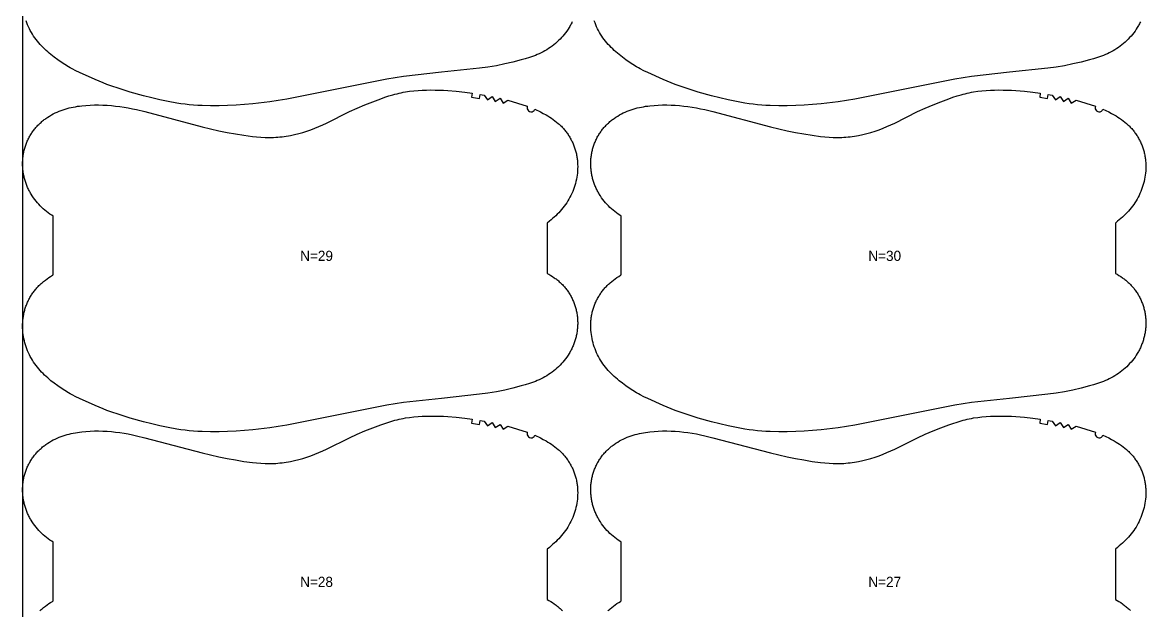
# Model space of a CAD drawing. Header units: inches. Extents: x 0 to 1960, y -78 to 1069.
# Drawn here: x 0 to 557, y 490 to 780 of the extents above; entities that cross this region are included whole.
import ezdxf

# ---------------------------------------------------------------- set-up
doc = ezdxf.new("R2010")
doc.units = ezdxf.units.IN

msp = doc.modelspace()

# ---------------------------------------------------------------- linework, layer by layer
at = {"layer": '1'}
for points in [[(0, -77.8574), (1959.7864, -77.8574), (1959.7864, 1068.9969), (0, 1068.9969), (0, -77.8574)], [(252.4397, 736.8264), (255.2459, 735.524), (256.622, 734.8161), (257.9776, 734.0678), (258.8824, 733.5373), (259.775, 732.986), (260.6533, 732.4129), (261.5151, 731.8167), (262.3585, 731.196), (263.1814, 730.5498), (263.9817, 729.8767), (264.3727, 729.5297), (264.7573, 729.1755), (265.1353, 728.8141), (265.5064, 728.4455), (265.8706, 728.0699), (266.2278, 727.6873), (266.5778, 727.2981), (266.9206, 726.9023), (267.2559, 726.5001), (267.5837, 726.0917), (267.9039, 725.6771), (268.2163, 725.2566), (268.5208, 724.8303), (268.8173, 724.3983), (269.1056, 723.9609), (269.3858, 723.5181), (269.6575, 723.0701), (269.9208, 722.617), (270.1754, 722.1591), (270.4213, 721.6965), (270.6585, 721.2293), (270.8869, 720.7578), (271.1063, 720.2821), (271.3167, 719.8024), (271.518, 719.3188), (271.7102, 718.8316), (271.8932, 718.3408), (272.0668, 717.8468), (272.231, 717.3496), (272.3858, 716.8495), (272.5311, 716.3465), (272.6667, 715.8409), (272.7926, 715.3329), (272.9088, 714.8227), (273.0151, 714.3103), (273.1116, 713.796), (273.1985, 713.2799), (273.2757, 712.7623), (273.3433, 712.2433), (273.4014, 711.7231), (273.4502, 711.2018), (273.4895, 710.6797), (273.5196, 710.1569), (273.5405, 709.6336), (273.555, 708.5861), (273.5335, 707.5387), (273.4766, 706.4927), (273.385, 705.4495), (273.259, 704.4101), (273.0994, 703.3754), (272.9066, 702.3462), (272.6811, 701.3234), (272.4236, 700.308), (272.1346, 699.3008), (271.8145, 698.3026), (271.464, 697.3145), (271.083, 696.3377), (270.6716, 695.3736), (270.23, 694.4233), (269.7581, 693.4882), (269.2559, 692.5697), (268.7235, 691.669), (268.161, 690.7875), (267.5687, 689.9261), (266.9482, 689.0847), (266.3015, 688.2626), (265.6304, 687.4594), (264.9369, 686.6744), (264.2229, 685.9073), (263.4904, 685.1574), (262.7412, 684.4242), (261.9772, 683.7071), (261.1991, 683.0057), (260.4078, 682.3196), (259.6041, 681.6481), (258.555, 680.817), (258.555, 655.9997), (259.377, 655.5533), (260.2806, 655.0228), (261.1656, 654.462), (262.0306, 653.871), (262.4551, 653.5642), (262.8741, 653.25), (263.2873, 652.9283), (263.6945, 652.5992), (264.0956, 652.2627), (264.4904, 651.9188), (264.8786, 651.5676), (265.2601, 651.2091), (265.6347, 650.8432), (266.0023, 650.4702), (266.3626, 650.0902), (266.7156, 649.7034), (267.0611, 649.3098), (267.399, 648.9096), (267.7291, 648.5029), (268.0512, 648.09), (268.3652, 647.6709), (268.6709, 647.2458), (268.9683, 646.8148), (269.2572, 646.3781), (269.5373, 645.9359), (269.8086, 645.4882), (270.0709, 645.0351), (270.3241, 644.577), (270.568, 644.1138), (270.8026, 643.6459), (271.0278, 643.1733), (271.2436, 642.6964), (271.45, 642.2152), (271.647, 641.73), (271.8344, 641.2411), (272.0123, 640.7486), (272.1806, 640.2527), (272.3393, 639.7536), (272.4884, 639.2515), (272.6278, 638.7467), (272.7575, 638.2392), (272.8774, 637.7294), (272.9876, 637.2175), (273.0879, 636.7036), (273.1784, 636.1879), (273.259, 635.6706), (273.3299, 635.1519), (273.391, 634.632), (273.4424, 634.111), (273.4841, 633.5891), (273.5162, 633.0665), (273.5387, 632.5433), (273.5516, 632.0198), (273.555, 631.4961), (273.5489, 630.9723), (273.5333, 630.4488), (273.5083, 629.9255), (273.4739, 629.4027), (273.4301, 628.8807), (273.377, 628.3594), (273.3147, 627.8392), (273.243, 627.3202), (273.1622, 626.8026), (273.072, 626.2865), (272.9727, 625.7722), (272.8641, 625.2598), (272.7464, 624.7494), (272.6195, 624.2414), (272.4834, 623.7357), (272.3382, 623.2327), (272.1838, 622.7325), (272.0203, 622.2352), (271.8478, 621.7411), (271.6661, 621.2503), (271.4754, 620.763), (271.2756, 620.2794), (271.0668, 619.7996), (270.8491, 619.3237), (270.6227, 618.852), (270.3878, 618.3843), (270.1443, 617.9209), (269.8927, 617.4619), (269.6329, 617.0073), (269.3651, 616.5572), (268.8063, 615.6711), (268.2175, 614.8043), (267.5998, 613.9577), (266.9547, 613.1319), (266.2831, 612.3278), (265.586, 611.546), (264.8643, 610.787), (264.1189, 610.0513), (263.3507, 609.3397), (262.5604, 608.6525), (261.7489, 607.9905), (260.9172, 607.3541), (260.0661, 606.7439), (259.1966, 606.1599), (258.3099, 605.6023), (257.4071, 605.0711), (256.4892, 604.5663), (255.5573, 604.0881), (254.6125, 603.6364), (253.6559, 603.2113), (252.6887, 602.8125), (251.7118, 602.4378), (250.7266, 602.0849), (249.7341, 601.7511), (247.7321, 601.1312), (245.7152, 600.5582), (241.6607, 599.5004), (237.5809, 598.5542), (233.4744, 597.7248), (229.3441, 597.0235), (225.1947, 596.4522), (206.4483, 594.4628), (187.7128, 592.3728), (179.4426, 591.0315), (130.1347, 581.239), (125.9989, 580.5729), (121.8509, 579.9833), (113.5311, 578.9936), (109.3584, 578.6223), (105.1788, 578.3365), (100.9947, 578.1313), (96.8071, 578.0076), (92.6174, 577.974), (88.4293, 578.0625), (86.3373, 578.1637), (84.2477, 578.3059), (82.1614, 578.4901), (80.0795, 578.7172), (78.0025, 578.9875), (75.9311, 579.2983), (71.8053, 580.0274), (67.7035, 580.8785), (63.6241, 581.8314), (59.5658, 582.8709), (52.9491, 584.7591), (47.5251, 586.4677), (43.5522, 587.8011), (41.5807, 588.508), (39.6243, 589.2534), (37.6856, 590.0425), (35.7607, 590.8665), (28.115, 594.3038), (26.2277, 595.2114), (24.367, 596.1693), (23.4493, 596.6722), (22.5407, 597.1915), (20.7503, 598.2768), (18.9955, 599.4206), (17.2762, 600.6181), (15.593, 601.866), (13.9509, 603.1669), (13.1472, 603.8384), (12.3559, 604.5246), (11.5778, 605.2259), (10.8138, 605.943), (10.0646, 606.6762), (9.3321, 607.4261), (8.6181, 608.1932), (7.9246, 608.9782), (7.2535, 609.7814), (6.6068, 610.6035), (5.9863, 611.4449), (5.394, 612.3063), (4.8315, 613.1878), (4.2991, 614.0885), (3.7969, 615.007), (3.325, 615.9421), (2.8834, 616.8924), (2.472, 617.8565), (2.091, 618.8333), (1.7405, 619.8214), (1.4204, 620.8196), (1.1314, 621.8268), (0.8739, 622.8422), (0.6484, 623.865), (0.4556, 624.8942), (0.296, 625.929), (0.17, 626.9683), (0.0784, 628.0115), (0.0215, 629.0575), (0, 630.1049), (0.0145, 631.1524), (0.0354, 631.6757), (0.0655, 632.1985), (0.1048, 632.7206), (0.1536, 633.2419), (0.2117, 633.7621), (0.2793, 634.2811), (0.3565, 634.7987), (0.4434, 635.3148), (0.5399, 635.8291), (0.6462, 636.3415), (0.7624, 636.8517), (0.8883, 637.3598), (1.0239, 637.8653), (1.1692, 638.3683), (1.3239, 638.8684), (1.4882, 639.3656), (1.6618, 639.8596), (1.8448, 640.3504), (2.037, 640.8376), (2.2383, 641.3212), (2.4487, 641.8009), (2.6681, 642.2766), (2.8965, 642.7481), (3.1336, 643.2153), (3.3796, 643.6779), (3.6342, 644.1358), (3.8975, 644.5889), (4.1692, 645.0369), (4.4493, 645.4797), (4.7377, 645.9171), (5.0342, 646.3491), (5.3387, 646.7754), (5.6511, 647.1959), (5.9713, 647.6105), (6.2991, 648.019), (6.6344, 648.4211), (6.9772, 648.8169), (7.3272, 649.2062), (7.6844, 649.5887), (8.0486, 649.9643), (8.4197, 650.3329), (8.7977, 650.6943), (9.1823, 651.0485), (9.5733, 651.3955), (10.3736, 652.0686), (11.1965, 652.7148), (12.0399, 653.3355), (12.9017, 653.9317), (13.78, 654.5048), (14.6725, 655.0561), (15, 655.2481), (15, 684.2376), (14.3584, 684.6411), (13.4889, 685.225), (12.6378, 685.8353), (11.8061, 686.4717), (10.9946, 687.1337), (10.2043, 687.8208), (9.4361, 688.5325), (8.6906, 689.2682), (7.969, 690.0272), (7.2719, 690.809), (6.6003, 691.6131), (5.9552, 692.4389), (5.3375, 693.2855), (4.7487, 694.1523), (4.1899, 695.0384), (3.9221, 695.4885), (3.6623, 695.9431), (3.4107, 696.4021), (3.1672, 696.8655), (2.9323, 697.3332), (2.7058, 697.8049), (2.4882, 698.2808), (2.2794, 698.7605), (2.0796, 699.2442), (1.8889, 699.7315), (1.7072, 700.2223), (1.5347, 700.7164), (1.3712, 701.2136), (1.2168, 701.7139), (1.0716, 702.2169), (0.9355, 702.7226), (0.8086, 703.2306), (0.6909, 703.741), (0.5823, 704.2534), (0.483, 704.7677), (0.3928, 705.2838), (0.312, 705.8014), (0.2403, 706.3204), (0.178, 706.8406), (0.1249, 707.3619), (0.0811, 707.8839), (0.0467, 708.4067), (0.0217, 708.9299), (0.0061, 709.4535), (0, 709.9773), (0.0034, 710.501), (0.0163, 711.0245), (0.0388, 711.5476), (0.0709, 712.0703), (0.1126, 712.5921), (0.164, 713.1131), (0.2251, 713.6331), (0.296, 714.1518), (0.3766, 714.6691), (0.4671, 715.1847), (0.5674, 715.6987), (0.6776, 716.2106), (0.7975, 716.7204), (0.9272, 717.2278), (1.0666, 717.7327), (1.2157, 718.2348), (1.3744, 718.7339), (1.5427, 719.2298), (1.7206, 719.7223), (1.908, 720.2112), (2.105, 720.6964), (2.3114, 721.1775), (2.5272, 721.6545), (2.7524, 722.1271), (2.987, 722.595), (3.2309, 723.0582), (3.4841, 723.5163), (3.7464, 723.9693), (4.0177, 724.4171), (4.2978, 724.8593), (4.5867, 725.296), (4.884, 725.727), (5.1898, 726.1521), (5.5038, 726.5712), (5.8259, 726.9841), (6.156, 727.3908), (6.4939, 727.7909), (6.8394, 728.1846), (7.1924, 728.5714), (7.5527, 728.9514), (7.9203, 729.3244), (8.2949, 729.6903), (8.6764, 730.0488), (9.0646, 730.4), (9.4594, 730.7439), (9.8605, 731.0804), (10.2677, 731.4095), (10.6809, 731.7312), (11.0999, 732.0454), (11.5244, 732.3521), (12.3894, 732.9432), (13.2744, 733.504), (14.178, 734.0345), (15.0985, 734.5344), (16.0345, 735.0037), (16.9848, 735.4427), (17.9483, 735.852), (18.9239, 736.232), (19.9103, 736.5833), (20.9064, 736.9064), (21.9111, 737.2016), (22.9233, 737.4697), (23.9419, 737.7111), (24.966, 737.927), (25.9952, 738.1189), (27.0287, 738.2879), (28.0658, 738.4354), (29.106, 738.5627), (31.1925, 738.7619), (33.2837, 738.8944), (35.3772, 738.9633), (37.4714, 738.9696), (39.5648, 738.9149), (41.6557, 738.801), (43.7433, 738.6318), (45.8267, 738.4121), (47.9051, 738.1464), (49.9776, 737.8385), (52.0432, 737.4883), (54.1007, 737.0951), (56.1489, 736.658), (60.2182, 735.6656), (88.5628, 728.1404), (92.6364, 727.1621), (96.7269, 726.2569), (100.834, 725.4308), (104.9557, 724.6812), (109.0906, 724.0113), (113.2429, 723.456), (115.3269, 723.2357), (117.4154, 723.0663), (119.5068, 722.9594), (120.5532, 722.933), (121.5999, 722.9265), (122.6466, 722.9411), (123.6929, 722.9768), (124.7386, 723.0332), (125.7831, 723.1099), (126.826, 723.2066), (127.867, 723.323), (128.9057, 723.4586), (129.9416, 723.6132), (130.9745, 723.7863), (132.004, 723.9775), (134.0527, 724.4118), (136.0868, 724.9121), (138.1052, 725.474), (140.1067, 726.0941), (142.089, 726.7722), (144.0497, 727.509), (145.9865, 728.3049), (147.8982, 729.1583), (149.7896, 730.0573), (161.0331, 735.6755), (164.8468, 737.4088), (168.707, 739.037), (172.6029, 740.5757), (176.5326, 742.0285), (178.5109, 742.7205), (180.5009, 743.3763), (182.5056, 743.9811), (183.5144, 744.2596), (184.528, 744.5198), (185.5467, 744.7601), (186.5701, 744.9808), (187.5977, 745.1823), (188.6291, 745.3652), (190.7011, 745.6774), (192.7822, 745.9217), (194.8689, 746.103), (196.9596, 746.2273), (199.0529, 746.3011), (201.1475, 746.3309), (203.2424, 746.322), (205.3365, 746.2753), (207.4294, 746.1904), (209.5201, 746.067), (213.6937, 745.7106), (217.8567, 745.2382), (221.5279, 744.7499), (221.2469, 742.7697), (225.161, 742.1742), (225.4823, 744.1482), (227.4545, 743.8161), (229.0556, 741.4951), (231.3864, 743.081), (232.9225, 740.7185), (235.296, 742.2365), (236.7578, 739.8281), (239.1773, 741.2714), (243.9681, 739.8437), (248.7254, 738.3083), (248.5962, 737.7018), (248.6591, 737.0849), (248.9079, 736.517), (249.3187, 736.0525), (249.852, 735.7363), (250.4566, 735.5986), (251.0743, 735.6527), (251.6457, 735.8934), (252.1159, 736.2976), (252.4397, 736.8264)], [(532.4397, 736.8264), (535.2459, 735.524), (536.622, 734.8161), (537.9776, 734.0678), (538.8824, 733.5373), (539.775, 732.986), (540.6533, 732.4129), (541.5151, 731.8167), (542.3585, 731.196), (543.1814, 730.5498), (543.9817, 729.8767), (544.3727, 729.5297), (544.7573, 729.1755), (545.1353, 728.8141), (545.5064, 728.4455), (545.8706, 728.0699), (546.2278, 727.6873), (546.5778, 727.2981), (546.9206, 726.9023), (547.2559, 726.5001), (547.5837, 726.0917), (547.9039, 725.6771), (548.2163, 725.2566), (548.5208, 724.8303), (548.8173, 724.3983), (549.1056, 723.9609), (549.3858, 723.5181), (549.6575, 723.0701), (549.9208, 722.617), (550.1754, 722.1591), (550.4213, 721.6965), (550.6585, 721.2293), (550.8869, 720.7578), (551.1063, 720.2821), (551.3167, 719.8024), (551.518, 719.3188), (551.7102, 718.8316), (551.8932, 718.3408), (552.0668, 717.8468), (552.231, 717.3496), (552.3858, 716.8495), (552.5311, 716.3465), (552.6667, 715.8409), (552.7926, 715.3329), (552.9088, 714.8227), (553.0151, 714.3103), (553.1116, 713.796), (553.1985, 713.2799), (553.2757, 712.7623), (553.3433, 712.2433), (553.4014, 711.7231), (553.4502, 711.2018), (553.4895, 710.6797), (553.5196, 710.1569), (553.5405, 709.6336), (553.555, 708.5861), (553.5335, 707.5387), (553.4766, 706.4927), (553.385, 705.4495), (553.259, 704.4101), (553.0994, 703.3754), (552.9066, 702.3462), (552.6811, 701.3234), (552.4236, 700.308), (552.1346, 699.3008), (551.8145, 698.3026), (551.464, 697.3145), (551.083, 696.3377), (550.6716, 695.3736), (550.23, 694.4233), (549.7581, 693.4882), (549.2559, 692.5697), (548.7235, 691.669), (548.161, 690.7875), (547.5687, 689.9261), (546.9482, 689.0847), (546.3015, 688.2626), (545.6304, 687.4594), (544.9369, 686.6744), (544.2229, 685.9073), (543.4904, 685.1574), (542.7412, 684.4242), (541.9772, 683.7071), (541.1991, 683.0057), (540.4078, 682.3196), (539.6041, 681.6481), (538.555, 680.817), (538.555, 655.9997), (539.377, 655.5533), (540.2806, 655.0228), (541.1656, 654.462), (542.0306, 653.871), (542.4551, 653.5642), (542.8741, 653.25), (543.2873, 652.9283), (543.6945, 652.5992), (544.0956, 652.2627), (544.4904, 651.9188), (544.8786, 651.5676), (545.2601, 651.2091), (545.6347, 650.8432), (546.0023, 650.4702), (546.3626, 650.0902), (546.7156, 649.7034), (547.0611, 649.3098), (547.399, 648.9096), (547.7291, 648.5029), (548.0512, 648.09), (548.3652, 647.6709), (548.6709, 647.2458), (548.9683, 646.8148), (549.2572, 646.3781), (549.5373, 645.9359), (549.8086, 645.4882), (550.0709, 645.0351), (550.3241, 644.577), (550.568, 644.1138), (550.8026, 643.6459), (551.0278, 643.1733), (551.2436, 642.6964), (551.45, 642.2152), (551.647, 641.73), (551.8344, 641.2411), (552.0123, 640.7486), (552.1806, 640.2527), (552.3393, 639.7536), (552.4884, 639.2515), (552.6278, 638.7467), (552.7575, 638.2392), (552.8774, 637.7294), (552.9876, 637.2175), (553.0879, 636.7036), (553.1784, 636.1879), (553.259, 635.6706), (553.3299, 635.1519), (553.391, 634.632), (553.4424, 634.111), (553.4841, 633.5891), (553.5162, 633.0665), (553.5387, 632.5433), (553.5516, 632.0198), (553.555, 631.4961), (553.5489, 630.9723), (553.5333, 630.4488), (553.5083, 629.9255), (553.4739, 629.4027), (553.4301, 628.8807), (553.377, 628.3594), (553.3147, 627.8392), (553.243, 627.3202), (553.1622, 626.8026), (553.072, 626.2865), (552.9727, 625.7722), (552.8641, 625.2598), (552.7464, 624.7494), (552.6195, 624.2414), (552.4834, 623.7357), (552.3382, 623.2327), (552.1838, 622.7325), (552.0203, 622.2352), (551.8478, 621.7411), (551.6661, 621.2503), (551.4754, 620.763), (551.2756, 620.2794), (551.0668, 619.7996), (550.8491, 619.3237), (550.6227, 618.852), (550.3878, 618.3843), (550.1443, 617.9209), (549.8927, 617.4619), (549.6329, 617.0073), (549.3651, 616.5572), (548.8063, 615.6711), (548.2175, 614.8043), (547.5998, 613.9577), (546.9547, 613.1319), (546.2831, 612.3278), (545.586, 611.546), (544.8643, 610.787), (544.1189, 610.0513), (543.3507, 609.3397), (542.5604, 608.6525), (541.7489, 607.9905), (540.9172, 607.3541), (540.0661, 606.7439), (539.1966, 606.1599), (538.3099, 605.6023), (537.4071, 605.0711), (536.4892, 604.5663), (535.5573, 604.0881), (534.6125, 603.6364), (533.6559, 603.2113), (532.6887, 602.8125), (531.7118, 602.4378), (530.7266, 602.0849), (529.7341, 601.7511), (527.7321, 601.1312), (525.7152, 600.5582), (521.6607, 599.5004), (517.5809, 598.5542), (513.4744, 597.7248), (509.3441, 597.0235), (505.1947, 596.4522), (486.4483, 594.4628), (467.7128, 592.3728), (459.4426, 591.0315), (410.1347, 581.239), (405.9989, 580.5729), (401.8509, 579.9833), (393.5311, 578.9936), (389.3584, 578.6223), (385.1788, 578.3365), (380.9947, 578.1313), (376.8071, 578.0076), (372.6174, 577.974), (368.4293, 578.0625), (366.3373, 578.1637), (364.2477, 578.3059), (362.1614, 578.4901), (360.0795, 578.7172), (358.0025, 578.9875), (355.9311, 579.2983), (351.8053, 580.0274), (347.7035, 580.8785), (343.6241, 581.8314), (339.5658, 582.8709), (332.9491, 584.7591), (327.5251, 586.4677), (323.5522, 587.8011), (321.5807, 588.508), (319.6243, 589.2534), (317.6856, 590.0425), (315.7607, 590.8665), (308.115, 594.3038), (306.2277, 595.2114), (304.367, 596.1693), (303.4493, 596.6722), (302.5407, 597.1915), (300.7503, 598.2768), (298.9955, 599.4206), (297.2762, 600.6181), (295.593, 601.866), (293.9509, 603.1669), (293.1472, 603.8384), (292.3559, 604.5246), (291.5778, 605.2259), (290.8138, 605.943), (290.0646, 606.6762), (289.3321, 607.4261), (288.6181, 608.1932), (287.9246, 608.9782), (287.2535, 609.7814), (286.6068, 610.6035), (285.9863, 611.4449), (285.394, 612.3063), (284.8315, 613.1878), (284.2991, 614.0885), (283.7969, 615.007), (283.325, 615.9421), (282.8834, 616.8924), (282.472, 617.8565), (282.091, 618.8333), (281.7405, 619.8214), (281.4204, 620.8196), (281.1314, 621.8268), (280.8739, 622.8422), (280.6484, 623.865), (280.4556, 624.8942), (280.296, 625.929), (280.17, 626.9683), (280.0784, 628.0115), (280.0215, 629.0575), (280, 630.1049), (280.0145, 631.1524), (280.0354, 631.6757), (280.0655, 632.1985), (280.1048, 632.7206), (280.1536, 633.2419), (280.2117, 633.7621), (280.2793, 634.2811), (280.3565, 634.7987), (280.4434, 635.3148), (280.5399, 635.8291), (280.6462, 636.3415), (280.7624, 636.8517), (280.8883, 637.3598), (281.0239, 637.8653), (281.1692, 638.3683), (281.3239, 638.8684), (281.4882, 639.3656), (281.6618, 639.8596), (281.8448, 640.3504), (282.037, 640.8376), (282.2383, 641.3212), (282.4487, 641.8009), (282.6681, 642.2766), (282.8965, 642.7481), (283.1336, 643.2153), (283.3796, 643.6779), (283.6342, 644.1358), (283.8975, 644.5889), (284.1692, 645.0369), (284.4493, 645.4797), (284.7377, 645.9171), (285.0342, 646.3491), (285.3387, 646.7754), (285.6511, 647.1959), (285.9713, 647.6105), (286.2991, 648.019), (286.6344, 648.4211), (286.9772, 648.8169), (287.3272, 649.2062), (287.6844, 649.5887), (288.0486, 649.9643), (288.4197, 650.3329), (288.7977, 650.6943), (289.1823, 651.0485), (289.5733, 651.3955), (290.3736, 652.0686), (291.1965, 652.7148), (292.0399, 653.3355), (292.9017, 653.9317), (293.78, 654.5048), (294.6725, 655.0561), (295, 655.2481), (295, 684.2376), (294.3584, 684.6411), (293.4889, 685.225), (292.6378, 685.8353), (291.8061, 686.4717), (290.9946, 687.1337), (290.2043, 687.8208), (289.4361, 688.5325), (288.6906, 689.2682), (287.969, 690.0272), (287.2719, 690.809), (286.6003, 691.6131), (285.9552, 692.4389), (285.3375, 693.2855), (284.7487, 694.1523), (284.1899, 695.0384), (283.9221, 695.4885), (283.6623, 695.9431), (283.4107, 696.4021), (283.1672, 696.8655), (282.9323, 697.3332), (282.7058, 697.8049), (282.4882, 698.2808), (282.2794, 698.7605), (282.0796, 699.2442), (281.8889, 699.7315), (281.7072, 700.2223), (281.5347, 700.7164), (281.3712, 701.2136), (281.2168, 701.7139), (281.0716, 702.2169), (280.9355, 702.7226), (280.8086, 703.2306), (280.6909, 703.741), (280.5823, 704.2534), (280.483, 704.7677), (280.3928, 705.2838), (280.312, 705.8014), (280.2403, 706.3204), (280.178, 706.8406), (280.1249, 707.3619), (280.0811, 707.8839), (280.0467, 708.4067), (280.0217, 708.9299), (280.0061, 709.4535), (280, 709.9773), (280.0034, 710.501), (280.0163, 711.0245), (280.0388, 711.5476), (280.0709, 712.0703), (280.1126, 712.5921), (280.164, 713.1131), (280.2251, 713.6331), (280.296, 714.1518), (280.3766, 714.6691), (280.4671, 715.1847), (280.5674, 715.6987), (280.6776, 716.2106), (280.7975, 716.7204), (280.9272, 717.2278), (281.0666, 717.7327), (281.2157, 718.2348), (281.3744, 718.7339), (281.5427, 719.2298), (281.7206, 719.7223), (281.908, 720.2112), (282.105, 720.6964), (282.3114, 721.1775), (282.5272, 721.6545), (282.7524, 722.1271), (282.987, 722.595), (283.2309, 723.0582), (283.4841, 723.5163), (283.7464, 723.9693), (284.0177, 724.4171), (284.2978, 724.8593), (284.5867, 725.296), (284.884, 725.727), (285.1898, 726.1521), (285.5038, 726.5712), (285.8259, 726.9841), (286.156, 727.3908), (286.4939, 727.7909), (286.8394, 728.1846), (287.1924, 728.5714), (287.5527, 728.9514), (287.9203, 729.3244), (288.2949, 729.6903), (288.6764, 730.0488), (289.0646, 730.4), (289.4594, 730.7439), (289.8605, 731.0804), (290.2677, 731.4095), (290.6809, 731.7312), (291.0999, 732.0454), (291.5244, 732.3521), (292.3894, 732.9432), (293.2744, 733.504), (294.178, 734.0345), (295.0985, 734.5344), (296.0345, 735.0037), (296.9848, 735.4427), (297.9483, 735.852), (298.9239, 736.232), (299.9103, 736.5833), (300.9064, 736.9064), (301.9111, 737.2016), (302.9233, 737.4697), (303.9419, 737.7111), (304.966, 737.927), (305.9952, 738.1189), (307.0287, 738.2879), (308.0658, 738.4354), (309.106, 738.5627), (311.1925, 738.7619), (313.2837, 738.8944), (315.3772, 738.9633), (317.4714, 738.9696), (319.5648, 738.9149), (321.6557, 738.801), (323.7433, 738.6318), (325.8267, 738.4121), (327.9051, 738.1464), (329.9776, 737.8385), (332.0432, 737.4883), (334.1007, 737.0951), (336.1489, 736.658), (340.2182, 735.6656), (368.5628, 728.1404), (372.6364, 727.1621), (376.7269, 726.2569), (380.834, 725.4308), (384.9557, 724.6812), (389.0906, 724.0113), (393.2429, 723.456), (395.3269, 723.2357), (397.4154, 723.0663), (399.5068, 722.9594), (400.5532, 722.933), (401.5999, 722.9265), (402.6466, 722.9411), (403.6929, 722.9768), (404.7386, 723.0332), (405.7831, 723.1099), (406.826, 723.2066), (407.867, 723.323), (408.9057, 723.4586), (409.9416, 723.6132), (410.9745, 723.7863), (412.004, 723.9775), (414.0527, 724.4118), (416.0868, 724.9121), (418.1052, 725.474), (420.1067, 726.0941), (422.089, 726.7722), (424.0497, 727.509), (425.9865, 728.3049), (427.8982, 729.1583), (429.7896, 730.0573), (441.0331, 735.6755), (444.8468, 737.4088), (448.707, 739.037), (452.6029, 740.5757), (456.5326, 742.0285), (458.5109, 742.7205), (460.5009, 743.3763), (462.5056, 743.9811), (463.5144, 744.2596), (464.528, 744.5198), (465.5467, 744.7601), (466.5701, 744.9808), (467.5977, 745.1823), (468.6291, 745.3652), (470.7011, 745.6774), (472.7822, 745.9217), (474.8689, 746.103), (476.9596, 746.2273), (479.0529, 746.3011), (481.1475, 746.3309), (483.2424, 746.322), (485.3365, 746.2753), (487.4294, 746.1904), (489.5201, 746.067), (493.6937, 745.7106), (497.8567, 745.2382), (501.5279, 744.7499), (501.2469, 742.7697), (505.161, 742.1742), (505.4823, 744.1482), (507.4545, 743.8161), (509.0556, 741.4951), (511.3864, 743.081), (512.9225, 740.7185), (515.296, 742.2365), (516.7578, 739.8281), (519.1773, 741.2714), (523.9681, 739.8437), (528.7254, 738.3083), (528.5962, 737.7018), (528.6591, 737.0849), (528.9079, 736.517), (529.3187, 736.0525), (529.852, 735.7363), (530.4566, 735.5986), (531.0743, 735.6527), (531.6457, 735.8934), (532.1159, 736.2976), (532.4397, 736.8264)]]:
    msp.add_lwpolyline(points, close=True, dxfattribs=at)
for points in [[(270.8491, 779.9067), (270.6227, 779.435), (270.3878, 778.9673), (270.1443, 778.5039), (269.8927, 778.0449), (269.6329, 777.5903), (269.3651, 777.1402), (268.8063, 776.2541), (268.2175, 775.3873), (267.5998, 774.5407), (266.9547, 773.7149), (266.2831, 772.9108), (265.586, 772.129), (264.8643, 771.37), (264.1189, 770.6343), (263.3507, 769.9227), (262.5604, 769.2355), (261.7489, 768.5735), (260.9172, 767.9371), (260.0661, 767.3269), (259.1966, 766.7429), (258.3099, 766.1853), (257.4071, 765.6541), (256.4892, 765.1493), (255.5573, 764.6711), (254.6125, 764.2194), (253.6559, 763.7943), (252.6887, 763.3955), (251.7118, 763.0208), (250.7266, 762.6679), (249.7341, 762.3341), (247.7321, 761.7142), (245.7152, 761.1412), (241.6607, 760.0834), (237.5809, 759.1372), (233.4744, 758.3078), (229.3441, 757.6065), (225.1947, 757.0352), (206.4483, 755.0458), (187.7128, 752.9558), (179.4426, 751.6145), (130.1347, 741.822), (125.9989, 741.1559), (121.8509, 740.5663), (113.5311, 739.5766), (109.3584, 739.2053), (105.1788, 738.9195), (100.9947, 738.7143), (96.8071, 738.5906), (92.6174, 738.557), (88.4293, 738.6455), (86.3373, 738.7467), (84.2477, 738.8889), (82.1614, 739.0731), (80.0795, 739.3002), (78.0025, 739.5705), (75.9311, 739.8813), (71.8053, 740.6104), (67.7035, 741.4615), (63.6241, 742.4144), (59.5658, 743.4539), (52.9491, 745.3421), (47.5251, 747.0507), (43.5522, 748.3841), (41.5807, 749.091), (39.6243, 749.8364), (37.6856, 750.6255), (35.7607, 751.4495), (28.115, 754.8868), (26.2277, 755.7944), (24.367, 756.7523), (23.4493, 757.2552), (22.5407, 757.7745), (20.7503, 758.8598), (18.9955, 760.0036), (17.2762, 761.2011), (15.593, 762.449), (13.9509, 763.7499), (13.1472, 764.4214), (12.3559, 765.1076), (11.5778, 765.8089), (10.8138, 766.526), (10.0646, 767.2592), (9.3321, 768.0091), (8.6181, 768.7762), (7.9246, 769.5612), (7.2535, 770.3644), (6.6068, 771.1865), (5.9863, 772.0279), (5.394, 772.8893), (4.8315, 773.7708), (4.2991, 774.6715), (3.7969, 775.59), (3.325, 776.5251), (2.8834, 777.4754), (2.472, 778.4395), (2.091, 779.4163), (1.7405, 780.4044)], [(550.8491, 779.9067), (550.6227, 779.435), (550.3878, 778.9673), (550.1443, 778.5039), (549.8927, 778.0449), (549.6329, 777.5903), (549.3651, 777.1402), (548.8063, 776.2541), (548.2175, 775.3873), (547.5998, 774.5407), (546.9547, 773.7149), (546.2831, 772.9108), (545.586, 772.129), (544.8643, 771.37), (544.1189, 770.6343), (543.3507, 769.9227), (542.5604, 769.2355), (541.7489, 768.5735), (540.9172, 767.9371), (540.0661, 767.3269), (539.1966, 766.7429), (538.3099, 766.1853), (537.4071, 765.6541), (536.4892, 765.1493), (535.5573, 764.6711), (534.6125, 764.2194), (533.6559, 763.7943), (532.6887, 763.3955), (531.7118, 763.0208), (530.7266, 762.6679), (529.7341, 762.3341), (527.7321, 761.7142), (525.7152, 761.1412), (521.6607, 760.0834), (517.5809, 759.1372), (513.4744, 758.3078), (509.3441, 757.6065), (505.1947, 757.0352), (486.4483, 755.0458), (467.7128, 752.9558), (459.4426, 751.6145), (410.1347, 741.822), (405.9989, 741.1559), (401.8509, 740.5663), (393.5311, 739.5766), (389.3584, 739.2053), (385.1788, 738.9195), (380.9947, 738.7143), (376.8071, 738.5906), (372.6174, 738.557), (368.4293, 738.6455), (366.3373, 738.7467), (364.2477, 738.8889), (362.1614, 739.0731), (360.0795, 739.3002), (358.0025, 739.5705), (355.9311, 739.8813), (351.8053, 740.6104), (347.7035, 741.4615), (343.6241, 742.4144), (339.5658, 743.4539), (332.9491, 745.3421), (327.5251, 747.0507), (323.5522, 748.3841), (321.5807, 749.091), (319.6243, 749.8364), (317.6856, 750.6255), (315.7607, 751.4495), (308.115, 754.8868), (306.2277, 755.7944), (304.367, 756.7523), (303.4493, 757.2552), (302.5407, 757.7745), (300.7503, 758.8598), (298.9955, 760.0036), (297.2762, 761.2011), (295.593, 762.449), (293.9509, 763.7499), (293.1472, 764.4214), (292.3559, 765.1076), (291.5778, 765.8089), (290.8138, 766.526), (290.0646, 767.2592), (289.3321, 768.0091), (288.6181, 768.7762), (287.9246, 769.5612), (287.2535, 770.3644), (286.6068, 771.1865), (285.9863, 772.0279), (285.394, 772.8893), (284.8315, 773.7708), (284.2991, 774.6715), (283.7969, 775.59), (283.325, 776.5251), (282.8834, 777.4754), (282.472, 778.4395), (282.091, 779.4163), (281.7405, 780.4044)], [(8.4197, 489.7499), (8.7977, 490.1113), (9.1823, 490.4655), (9.5733, 490.8125), (10.3736, 491.4856), (11.1965, 492.1318), (12.0399, 492.7525), (12.9017, 493.3487), (13.78, 493.9218), (14.6725, 494.4731), (15, 494.6651), (15, 523.6546), (14.3584, 524.0581), (13.4889, 524.642), (12.6378, 525.2523), (11.8061, 525.8887), (10.9946, 526.5507), (10.2043, 527.2378), (9.4361, 527.9495), (8.6906, 528.6852), (7.969, 529.4442), (7.2719, 530.226), (6.6003, 531.0301), (5.9552, 531.8559), (5.3375, 532.7025), (4.7487, 533.5693), (4.1899, 534.4554), (3.9221, 534.9055), (3.6623, 535.3601), (3.4107, 535.8191), (3.1672, 536.2825), (2.9323, 536.7502), (2.7058, 537.2219), (2.4882, 537.6978), (2.2794, 538.1775), (2.0796, 538.6612), (1.8889, 539.1485), (1.7072, 539.6393), (1.5347, 540.1334), (1.3712, 540.6306), (1.2168, 541.1309), (1.0716, 541.6339), (0.9355, 542.1396), (0.8086, 542.6476), (0.6909, 543.158), (0.5823, 543.6704), (0.483, 544.1847), (0.3928, 544.7008), (0.312, 545.2184), (0.2403, 545.7374), (0.178, 546.2576), (0.1249, 546.7789), (0.0811, 547.3009), (0.0467, 547.8237), (0.0217, 548.3469), (0.0061, 548.8705), (0, 549.3943), (0.0034, 549.918), (0.0163, 550.4415), (0.0388, 550.9646), (0.0709, 551.4873), (0.1126, 552.0091), (0.164, 552.5301), (0.2251, 553.0501), (0.296, 553.5688), (0.3766, 554.0861), (0.4671, 554.6017), (0.5674, 555.1157), (0.6776, 555.6276), (0.7975, 556.1374), (0.9272, 556.6448), (1.0666, 557.1497), (1.2157, 557.6518), (1.3744, 558.1509), (1.5427, 558.6468), (1.7206, 559.1393), (1.908, 559.6282), (2.105, 560.1134), (2.3114, 560.5945), (2.5272, 561.0715), (2.7524, 561.5441), (2.987, 562.012), (3.2309, 562.4752), (3.4841, 562.9333), (3.7464, 563.3863), (4.0177, 563.8341), (4.2978, 564.2763), (4.5867, 564.713), (4.884, 565.144), (5.1898, 565.5691), (5.5038, 565.9882), (5.8259, 566.4011), (6.156, 566.8078), (6.4939, 567.2079), (6.8394, 567.6016), (7.1924, 567.9884), (7.5527, 568.3684), (7.9203, 568.7414), (8.2949, 569.1073), (8.6764, 569.4658), (9.0646, 569.817), (9.4594, 570.1609), (9.8605, 570.4974), (10.2677, 570.8265), (10.6809, 571.1482), (11.0999, 571.4624), (11.5244, 571.7691), (12.3894, 572.3602), (13.2744, 572.921), (14.178, 573.4515), (15.0985, 573.9514), (16.0345, 574.4207), (16.9848, 574.8597), (17.9483, 575.269), (18.9239, 575.649), (19.9103, 576.0003), (20.9064, 576.3234), (21.9111, 576.6186), (22.9233, 576.8867), (23.9419, 577.1281), (24.966, 577.344), (25.9952, 577.5359), (27.0287, 577.7049), (28.0658, 577.8524), (29.106, 577.9797), (31.1925, 578.1789), (33.2837, 578.3114), (35.3772, 578.3803), (37.4714, 578.3866), (39.5648, 578.3319), (41.6557, 578.218), (43.7433, 578.0488), (45.8267, 577.8291), (47.9051, 577.5634), (49.9776, 577.2555), (52.0432, 576.9053), (54.1007, 576.5121), (56.1489, 576.075), (60.2182, 575.0826), (88.5628, 567.5574), (92.6364, 566.5791), (96.7269, 565.6739), (100.834, 564.8478), (104.9557, 564.0982), (109.0906, 563.4283), (113.2429, 562.873), (115.3269, 562.6527), (117.4154, 562.4833), (119.5068, 562.3764), (120.5532, 562.35), (121.5999, 562.3435), (122.6466, 562.3581), (123.6929, 562.3938), (124.7386, 562.4502), (125.7831, 562.5269), (126.826, 562.6236), (127.867, 562.74), (128.9057, 562.8756), (129.9416, 563.0302), (130.9745, 563.2033), (132.004, 563.3945), (134.0527, 563.8288), (136.0868, 564.3291), (138.1052, 564.891), (140.1067, 565.5111), (142.089, 566.1892), (144.0497, 566.926), (145.9865, 567.7219), (147.8982, 568.5753), (149.7896, 569.4743), (161.0331, 575.0925), (164.8468, 576.8258), (168.707, 578.454), (172.6029, 579.9927), (176.5326, 581.4455), (178.5109, 582.1375), (180.5009, 582.7933), (182.5056, 583.3981), (183.5144, 583.6766), (184.528, 583.9368), (185.5467, 584.1771), (186.5701, 584.3978), (187.5977, 584.5993), (188.6291, 584.7822), (190.7011, 585.0944), (192.7822, 585.3387), (194.8689, 585.52), (196.9596, 585.6443), (199.0529, 585.7181), (201.1475, 585.7479), (203.2424, 585.739), (205.3365, 585.6923), (207.4294, 585.6074), (209.5201, 585.484), (213.6937, 585.1276), (217.8567, 584.6552), (221.5279, 584.1669), (221.2469, 582.1867), (225.161, 581.5912), (225.4823, 583.5652), (227.4545, 583.2331), (229.0556, 580.9121), (231.3864, 582.498), (232.9225, 580.1355), (235.296, 581.6535), (236.7578, 579.2451), (239.1773, 580.6884), (243.9681, 579.2607), (248.7254, 577.7253), (248.5962, 577.1188), (248.6591, 576.5019), (248.9079, 575.934), (249.3187, 575.4695), (249.852, 575.1533), (250.4566, 575.0156), (251.0743, 575.0697), (251.6457, 575.3104), (252.1159, 575.7146), (252.4397, 576.2434), (252.4397, 576.2434), (255.2459, 574.941), (256.622, 574.2331), (257.9776, 573.4848), (258.8824, 572.9543), (259.775, 572.403), (260.6533, 571.8299), (261.5151, 571.2337), (262.3585, 570.613), (263.1814, 569.9668), (263.9817, 569.2937), (264.3727, 568.9467), (264.7573, 568.5925), (265.1353, 568.2311), (265.5064, 567.8625), (265.8706, 567.4869), (266.2278, 567.1043), (266.5778, 566.7151), (266.9206, 566.3193), (267.2559, 565.9171), (267.5837, 565.5087), (267.9039, 565.0941), (268.2163, 564.6736), (268.5208, 564.2473), (268.8173, 563.8153), (269.1056, 563.3779), (269.3858, 562.9351), (269.6575, 562.4871), (269.9208, 562.034), (270.1754, 561.5761), (270.4213, 561.1135), (270.6585, 560.6463), (270.8869, 560.1748), (271.1063, 559.6991), (271.3167, 559.2194), (271.518, 558.7358), (271.7102, 558.2486), (271.8932, 557.7578), (272.0668, 557.2638), (272.231, 556.7666), (272.3858, 556.2665), (272.5311, 555.7635), (272.6667, 555.2579), (272.7926, 554.7499), (272.9088, 554.2397), (273.0151, 553.7273), (273.1116, 553.213), (273.1985, 552.6969), (273.2757, 552.1793), (273.3433, 551.6603), (273.4014, 551.1401), (273.4502, 550.6188), (273.4895, 550.0967), (273.5196, 549.5739), (273.5405, 549.0506), (273.555, 548.0031), (273.5335, 546.9557), (273.4766, 545.9097), (273.385, 544.8665), (273.259, 543.8271), (273.0994, 542.7924), (272.9066, 541.7632), (272.6811, 540.7404), (272.4236, 539.725), (272.1346, 538.7178), (271.8145, 537.7196), (271.464, 536.7315), (271.083, 535.7547), (270.6716, 534.7906), (270.23, 533.8403), (269.7581, 532.9052), (269.2559, 531.9867), (268.7235, 531.086), (268.161, 530.2045), (267.5687, 529.3431), (266.9482, 528.5017), (266.3015, 527.6796), (265.6304, 526.8764), (264.9369, 526.0914), (264.2229, 525.3243), (263.4904, 524.5744), (262.7412, 523.8412), (261.9772, 523.1241), (261.1991, 522.4227), (260.4078, 521.7366), (259.6041, 521.0651), (258.555, 520.234), (258.555, 495.4167), (259.377, 494.9703), (260.2806, 494.4398), (261.1656, 493.879), (262.0306, 493.288), (262.4551, 492.9812), (262.8741, 492.667), (263.2873, 492.3453), (263.6945, 492.0162), (264.0956, 491.6797), (264.4904, 491.3358), (264.8786, 490.9846), (265.2601, 490.6261), (265.6347, 490.2602), (266.0023, 489.8872)], [(288.4197, 489.7499), (288.7977, 490.1113), (289.1823, 490.4655), (289.5733, 490.8125), (290.3736, 491.4856), (291.1965, 492.1318), (292.0399, 492.7525), (292.9017, 493.3487), (293.78, 493.9218), (294.6725, 494.4731), (295, 494.6651), (295, 523.6546), (294.3584, 524.0581), (293.4889, 524.642), (292.6378, 525.2523), (291.8061, 525.8887), (290.9946, 526.5507), (290.2043, 527.2378), (289.4361, 527.9495), (288.6906, 528.6852), (287.969, 529.4442), (287.2719, 530.226), (286.6003, 531.0301), (285.9552, 531.8559), (285.3375, 532.7025), (284.7487, 533.5693), (284.1899, 534.4554), (283.9221, 534.9055), (283.6623, 535.3601), (283.4107, 535.8191), (283.1672, 536.2825), (282.9323, 536.7502), (282.7058, 537.2219), (282.4882, 537.6978), (282.2794, 538.1775), (282.0796, 538.6612), (281.8889, 539.1485), (281.7072, 539.6393), (281.5347, 540.1334), (281.3712, 540.6306), (281.2168, 541.1309), (281.0716, 541.6339), (280.9355, 542.1396), (280.8086, 542.6476), (280.6909, 543.158), (280.5823, 543.6704), (280.483, 544.1847), (280.3928, 544.7008), (280.312, 545.2184), (280.2403, 545.7374), (280.178, 546.2576), (280.1249, 546.7789), (280.0811, 547.3009), (280.0467, 547.8237), (280.0217, 548.3469), (280.0061, 548.8705), (280, 549.3943), (280.0034, 549.918), (280.0163, 550.4415), (280.0388, 550.9646), (280.0709, 551.4873), (280.1126, 552.0091), (280.164, 552.5301), (280.2251, 553.0501), (280.296, 553.5688), (280.3766, 554.0861), (280.4671, 554.6017), (280.5674, 555.1157), (280.6776, 555.6276), (280.7975, 556.1374), (280.9272, 556.6448), (281.0666, 557.1497), (281.2157, 557.6518), (281.3744, 558.1509), (281.5427, 558.6468), (281.7206, 559.1393), (281.908, 559.6282), (282.105, 560.1134), (282.3114, 560.5945), (282.5272, 561.0715), (282.7524, 561.5441), (282.987, 562.012), (283.2309, 562.4752), (283.4841, 562.9333), (283.7464, 563.3863), (284.0177, 563.8341), (284.2978, 564.2763), (284.5867, 564.713), (284.884, 565.144), (285.1898, 565.5691), (285.5038, 565.9882), (285.8259, 566.4011), (286.156, 566.8078), (286.4939, 567.2079), (286.8394, 567.6016), (287.1924, 567.9884), (287.5527, 568.3684), (287.9203, 568.7414), (288.2949, 569.1073), (288.6764, 569.4658), (289.0646, 569.817), (289.4594, 570.1609), (289.8605, 570.4974), (290.2677, 570.8265), (290.6809, 571.1482), (291.0999, 571.4624), (291.5244, 571.7691), (292.3894, 572.3602), (293.2744, 572.921), (294.178, 573.4515), (295.0985, 573.9514), (296.0345, 574.4207), (296.9848, 574.8597), (297.9483, 575.269), (298.9239, 575.649), (299.9103, 576.0003), (300.9064, 576.3234), (301.9111, 576.6186), (302.9233, 576.8867), (303.9419, 577.1281), (304.966, 577.344), (305.9952, 577.5359), (307.0287, 577.7049), (308.0658, 577.8524), (309.106, 577.9797), (311.1925, 578.1789), (313.2837, 578.3114), (315.3772, 578.3803), (317.4714, 578.3866), (319.5648, 578.3319), (321.6557, 578.218), (323.7433, 578.0488), (325.8267, 577.8291), (327.9051, 577.5634), (329.9776, 577.2555), (332.0432, 576.9053), (334.1007, 576.5121), (336.1489, 576.075), (340.2182, 575.0826), (368.5628, 567.5574), (372.6364, 566.5791), (376.7269, 565.6739), (380.834, 564.8478), (384.9557, 564.0982), (389.0906, 563.4283), (393.2429, 562.873), (395.3269, 562.6527), (397.4154, 562.4833), (399.5068, 562.3764), (400.5532, 562.35), (401.5999, 562.3435), (402.6466, 562.3581), (403.6929, 562.3938), (404.7386, 562.4502), (405.7831, 562.5269), (406.826, 562.6236), (407.867, 562.74), (408.9057, 562.8756), (409.9416, 563.0302), (410.9745, 563.2033), (412.004, 563.3945), (414.0527, 563.8288), (416.0868, 564.3291), (418.1052, 564.891), (420.1067, 565.5111), (422.089, 566.1892), (424.0497, 566.926), (425.9865, 567.7219), (427.8982, 568.5753), (429.7896, 569.4743), (441.0331, 575.0925), (444.8468, 576.8258), (448.707, 578.454), (452.6029, 579.9927), (456.5326, 581.4455), (458.5109, 582.1375), (460.5009, 582.7933), (462.5056, 583.3981), (463.5144, 583.6766), (464.528, 583.9368), (465.5467, 584.1771), (466.5701, 584.3978), (467.5977, 584.5993), (468.6291, 584.7822), (470.7011, 585.0944), (472.7822, 585.3387), (474.8689, 585.52), (476.9596, 585.6443), (479.0529, 585.7181), (481.1475, 585.7479), (483.2424, 585.739), (485.3365, 585.6923), (487.4294, 585.6074), (489.5201, 585.484), (493.6937, 585.1276), (497.8567, 584.6552), (501.5279, 584.1669), (501.2469, 582.1867), (505.161, 581.5912), (505.4823, 583.5652), (507.4545, 583.2331), (509.0556, 580.9121), (511.3864, 582.498), (512.9225, 580.1355), (515.296, 581.6535), (516.7578, 579.2451), (519.1773, 580.6884), (523.9681, 579.2607), (528.7254, 577.7253), (528.5962, 577.1188), (528.6591, 576.5019), (528.9079, 575.934), (529.3187, 575.4695), (529.852, 575.1533), (530.4566, 575.0156), (531.0743, 575.0697), (531.6457, 575.3104), (532.1159, 575.7146), (532.4397, 576.2434), (532.4397, 576.2434), (535.2459, 574.941), (536.622, 574.2331), (537.9776, 573.4848), (538.8824, 572.9543), (539.775, 572.403), (540.6533, 571.8299), (541.5151, 571.2337), (542.3585, 570.613), (543.1814, 569.9668), (543.9817, 569.2937), (544.3727, 568.9467), (544.7573, 568.5925), (545.1353, 568.2311), (545.5064, 567.8625), (545.8706, 567.4869), (546.2278, 567.1043), (546.5778, 566.7151), (546.9206, 566.3193), (547.2559, 565.9171), (547.5837, 565.5087), (547.9039, 565.0941), (548.2163, 564.6736), (548.5208, 564.2473), (548.8173, 563.8153), (549.1056, 563.3779), (549.3858, 562.9351), (549.6575, 562.4871), (549.9208, 562.034), (550.1754, 561.5761), (550.4213, 561.1135), (550.6585, 560.6463), (550.8869, 560.1748), (551.1063, 559.6991), (551.3167, 559.2194), (551.518, 558.7358), (551.7102, 558.2486), (551.8932, 557.7578), (552.0668, 557.2638), (552.231, 556.7666), (552.3858, 556.2665), (552.5311, 555.7635), (552.6667, 555.2579), (552.7926, 554.7499), (552.9088, 554.2397), (553.0151, 553.7273), (553.1116, 553.213), (553.1985, 552.6969), (553.2757, 552.1793), (553.3433, 551.6603), (553.4014, 551.1401), (553.4502, 550.6188), (553.4895, 550.0967), (553.5196, 549.5739), (553.5405, 549.0506), (553.555, 548.0031), (553.5335, 546.9557), (553.4766, 545.9097), (553.385, 544.8665), (553.259, 543.8271), (553.0994, 542.7924), (552.9066, 541.7632), (552.6811, 540.7404), (552.4236, 539.725), (552.1346, 538.7178), (551.8145, 537.7196), (551.464, 536.7315), (551.083, 535.7547), (550.6716, 534.7906), (550.23, 533.8403), (549.7581, 532.9052), (549.2559, 531.9867), (548.7235, 531.086), (548.161, 530.2045), (547.5687, 529.3431), (546.9482, 528.5017), (546.3015, 527.6796), (545.6304, 526.8764), (544.9369, 526.0914), (544.2229, 525.3243), (543.4904, 524.5744), (542.7412, 523.8412), (541.9772, 523.1241), (541.1991, 522.4227), (540.4078, 521.7366), (539.6041, 521.0651), (538.555, 520.234), (538.555, 495.4167), (539.377, 494.9703), (540.2806, 494.4398), (541.1656, 493.879), (542.0306, 493.288), (542.4551, 492.9812), (542.8741, 492.667), (543.2873, 492.3453), (543.6945, 492.0162), (544.0956, 491.6797), (544.4904, 491.3358), (544.8786, 490.9846), (545.2601, 490.6261), (545.6347, 490.2602), (546.0023, 489.8872)]]:
    msp.add_lwpolyline(points, dxfattribs=at)

# ---------------------------------------------------------------- texts
for s, p in [('N=29', (136.7775, 662.1524)), ('N=30', (416.7775, 662.1524)), ('N=28', (136.7775, 501.5694)), ('N=27', (416.7775, 501.5694))]:
    msp.add_text(s, height=5, dxfattribs=at).set_placement(p)

doc.saveas('drawing.dxf')
